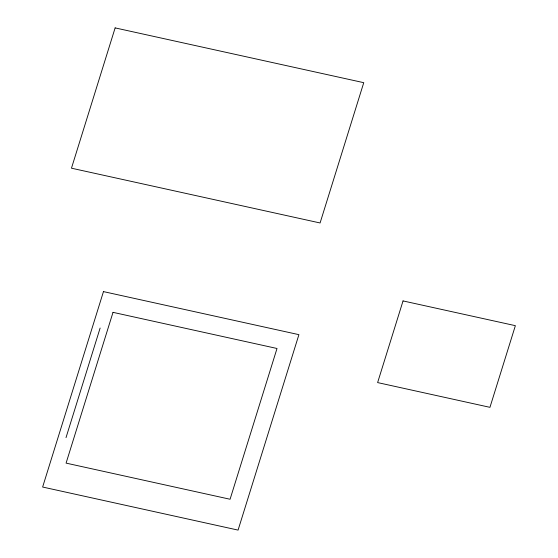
<?xml version="1.0" encoding="UTF-8"?>
<svg xmlns="http://www.w3.org/2000/svg" width="558" height="558" viewBox="0 0 558 558"><rect width="100%" height="100%" fill="white"/><g stroke="black" fill="none" stroke-linecap="round" stroke-linejoin="round"><path stroke-width="0.84" d="M66.011 437.632L100.126 328.048M115.136 27.9L71.466 168.195L320.083 222.97L363.753 82.675L115.136 27.9M103.467 291.604L42.631 487.036L238.078 530.1L298.914 334.661L103.467 291.604M113.016 312.347L66.081 463.119L230.077 499.25L277.012 348.485L113.016 312.347M403.043 300.922L377.62 382.586L489.952 407.333L515.369 325.67L403.043 300.922"/></g></svg>
